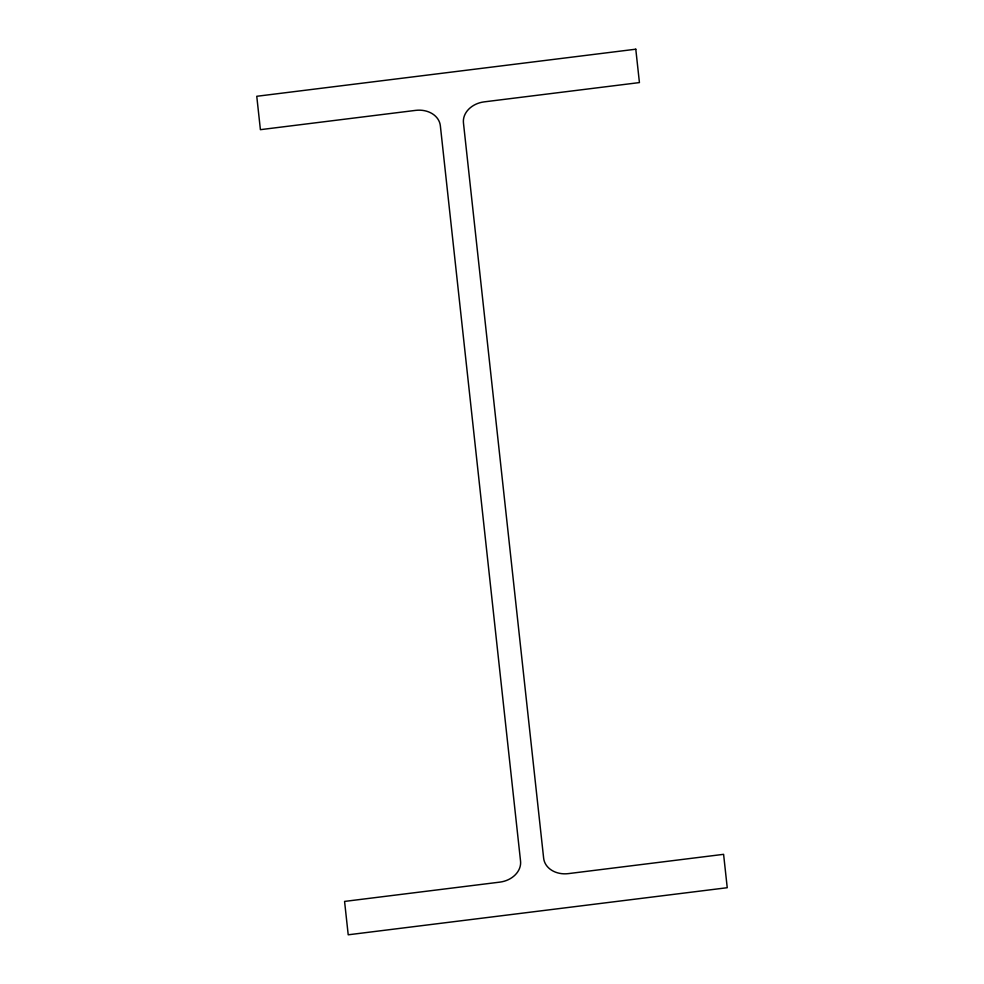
<?xml version="1.0" encoding="UTF-8"?>
<svg xmlns="http://www.w3.org/2000/svg" width="984" height="984" viewBox="0 0 984 984"><rect width="100%" height="100%" fill="white"/><g stroke="black" fill="none" stroke-linecap="round" stroke-linejoin="round"><path stroke-width="1.48" d="M635.787 49.2L256.762 96.284L260.403 129.667L415.642 110.38A22.903 18.315 -8.6 0 1 440.352 125.767L520.548 861.098A22.903 18.315 -8.6 0 1 499.823 882.131L344.572 901.418L348.213 934.8L727.237 887.716L723.597 854.333L568.358 873.62A22.903 18.315 -8.6 0 1 543.648 858.232L463.452 122.902A22.903 18.315 -8.6 0 1 484.177 101.869L639.428 82.582L635.787 49.2"/></g></svg>
